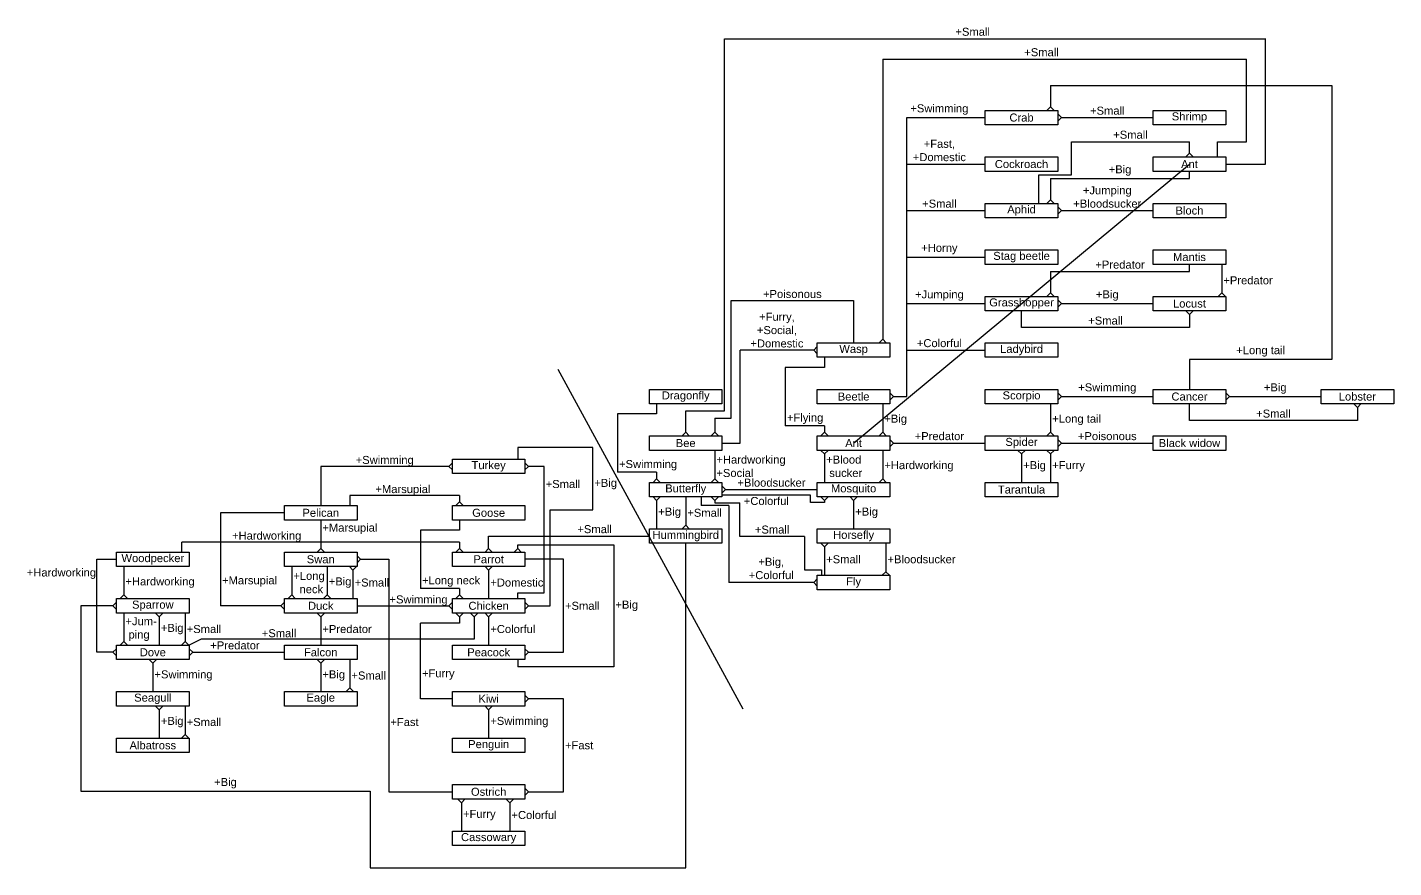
# Model space of a CAD drawing. Header units: millimetres. Extents: x 1066 to 3127, y 223 to 2380.
# Drawn here: x 2700.4 to 3127.4, y 2117.4 to 2379.9 of the extents above; entities that cross this region are included whole.
import ezdxf

# ---------------------------------------------------------------- set-up
doc = ezdxf.new("R2010")
doc.units = ezdxf.units.MM
doc.styles.get("Standard").update_dxf_attribs({"font": 'arial.ttf'})

msp = doc.modelspace()

# ---------------------------------------------------------------- linework, layer by layer
at = {"color": 4}
for p, q in [((2918.3, 2260.13), (2918.3, 2376.35)), ((2967.71, 2369.96), (2967.71, 2282.49)), ((2920.34, 2257.88), (2920.34, 2294.55)), ((2920.34, 2294.55), (2958.63, 2294.55)), ((2958.63, 2294.55), (2958.63, 2281.36)), ((2947.29, 2280.23), (2946.16, 2279.1)), ((2967.71, 2282.49), (2966.58, 2281.36)), ((2968.84, 2281.36), (2967.71, 2282.49)), ((2946.16, 2279.1), (2923.18, 2279.1)), ((2923.18, 2250.05), (2923.18, 2279.1)), ((2946.16, 2279.1), (2947.29, 2277.97)), ((2949.55, 2276.84), (2949.55, 2273.69)), ((2937.29, 2273.69), (2937.29, 2255.46)), ((2949.55, 2273.69), (2937.29, 2273.69)), ((2884.81, 2259.17), (2884.81, 2240.94)), ((2897.08, 2259.17), (2884.81, 2259.17)), ((2897.08, 2262.31), (2897.08, 2259.17)), ((2906.16, 2253.45), (2906.16, 2260.13)), ((2906.16, 2260.13), (2918.3, 2260.13)), ((2915.24, 2257.88), (2915.24, 2253.45)), ((2915.24, 2257.88), (2920.34, 2257.88)), ((2949.55, 2255.46), (2937.29, 2255.46)), ((2949.55, 2255.46), (2949.55, 2253.45)), ((2906.16, 2253.45), (2905.03, 2252.31)), ((2907.29, 2252.31), (2906.16, 2253.45)), ((2915.24, 2253.45), (2914.11, 2252.31)), ((2916.37, 2252.31), (2915.24, 2253.45)), ((2948.42, 2252.31), (2949.55, 2253.45)), ((2949.55, 2253.45), (2950.68, 2252.31)), ((2877.09, 2248.68), (2853.66, 2248.68)), ((2853.66, 2248.68), (2853.66, 2245.05)), ((2877.09, 2229.19), (2877.09, 2248.68)), ((2915.24, 2247.79), (2915.24, 2238.92)), ((2917.5, 2250.05), (2923.18, 2250.05)), ((2948.42, 2247.79), (2949.55, 2246.66)), ((2949.55, 2246.66), (2950.68, 2247.79)), ((2949.55, 2246.66), (2949.55, 2237.79)), ((2967.71, 2247.79), (2967.71, 2238.92)), ((2832.11, 2242.79), (2792.11, 2242.79)), ((2792.11, 2242.79), (2792.11, 2230.53)), ((2833.24, 2243.92), (2832.11, 2242.79)), ((2832.11, 2242.79), (2833.24, 2241.66)), ((2857.06, 2242.79), (2855.93, 2243.92)), ((2855.93, 2241.66), (2857.06, 2242.79)), ((2861.89, 2242.79), (2857.06, 2242.79)), ((2861.89, 2203.3), (2861.89, 2242.79)), ((2897.08, 2240.94), (2884.81, 2240.94)), ((2895.94, 2237.79), (2897.08, 2238.92)), ((2897.08, 2240.94), (2897.08, 2238.92)), ((2897.08, 2238.92), (2898.21, 2237.79)), ((2915.24, 2238.92), (2914.11, 2237.79)), ((2916.37, 2237.79), (2915.24, 2238.92)), ((2967.71, 2238.92), (2966.58, 2237.79)), ((2968.84, 2237.79), (2967.71, 2238.92)), ((2835.5, 2233.68), (2801.19, 2233.68)), ((2801.19, 2233.68), (2801.19, 2230.53)), ((2835.5, 2233.68), (2835.5, 2231.66)), ((2895.94, 2233.27), (2897.08, 2232.14)), ((2897.08, 2232.14), (2898.21, 2233.27)), ((2906.16, 2233.27), (2906.16, 2224.4)), ((2910.99, 2233.27), (2910.99, 2230.52)), ((2914.11, 2233.27), (2915.24, 2232.14)), ((2915.24, 2232.14), (2916.37, 2233.27)), ((2918.63, 2235.53), (2917.5, 2236.66)), ((2917.5, 2234.4), (2918.63, 2235.53)), ((2945.19, 2233.76), (2917.5, 2233.76)), ((2918.63, 2235.53), (2947.29, 2235.53)), ((2945.19, 2231.51), (2945.19, 2233.76)), ((2948.42, 2233.27), (2949.55, 2232.14)), ((2949.55, 2232.14), (2950.68, 2233.27)), ((2957.5, 2233.27), (2958.63, 2232.14)), ((2958.63, 2232.14), (2959.76, 2233.27)), ((2834.37, 2230.53), (2835.5, 2231.66)), ((2835.5, 2231.66), (2836.63, 2230.53)), ((2863.79, 2199.22), (2863.79, 2229.19)), ((2863.79, 2229.19), (2877.09, 2229.19)), ((2897.08, 2232.14), (2897.08, 2223.27)), ((2919.63, 2230.52), (2910.99, 2230.52)), ((2915.24, 2232.14), (2915.24, 2231.37)), ((2915.24, 2231.37), (2923.04, 2231.37)), ((2919.63, 2230.52), (2919.63, 2206.48)), ((2923.04, 2220.91), (2923.04, 2231.37)), ((2949.55, 2231.51), (2945.19, 2231.51)), ((2949.55, 2232.14), (2949.55, 2231.51)), ((2958.63, 2232.14), (2958.63, 2223.27)), ((2780.77, 2228.27), (2760.77, 2228.27)), ((2760.77, 2228.27), (2760.77, 2199.22)), ((2792.11, 2226.01), (2792.11, 2217.14)), ((2835.5, 2226.01), (2835.5, 2222.86)), ((2823.24, 2222.86), (2823.24, 2204.63)), ((2835.5, 2222.86), (2823.24, 2222.86)), ((2844.58, 2217.14), (2844.58, 2221.01)), ((2844.58, 2221.01), (2894.81, 2221.01)), ((2906.16, 2224.4), (2905.03, 2223.27)), ((2907.29, 2223.27), (2906.16, 2224.4)), ((2943.28, 2220.91), (2923.04, 2220.91)), ((2943.28, 2220.91), (2943.28, 2210.45)), ((2835.5, 2219.15), (2748.72, 2219.15)), ((2748.72, 2216.01), (2748.72, 2219.15)), ((2792.11, 2217.14), (2790.98, 2216.01)), ((2793.24, 2216.01), (2792.11, 2217.14)), ((2834.37, 2216.01), (2835.5, 2217.14)), ((2835.5, 2219.15), (2835.5, 2217.14)), ((2835.5, 2217.14), (2836.63, 2216.01)), ((2843.45, 2216.01), (2844.58, 2217.14)), ((2844.58, 2217.14), (2845.71, 2216.01)), ((2853.66, 2217.14), (2852.53, 2216.01)), ((2853.66, 2218.27), (2883.66, 2218.27)), ((2854.79, 2216.01), (2853.66, 2217.14)), ((2883.66, 2218.27), (2883.66, 2180.18)), ((2906.16, 2117.44), (2906.16, 2218.75)), ((2948.42, 2218.75), (2949.55, 2217.61)), ((2949.55, 2217.61), (2950.68, 2218.75)), ((2949.55, 2217.61), (2949.55, 2208.75)), ((2968.71, 2218.75), (2968.71, 2209.88)), ((2722.13, 2184.7), (2722.13, 2213.75)), ((2722.13, 2213.75), (2728.29, 2213.75)), ((2804.58, 2213.75), (2803.45, 2214.88)), ((2803.45, 2212.61), (2804.58, 2213.75)), ((2804.58, 2213.75), (2813.34, 2213.75)), ((2813.34, 2213.75), (2813.34, 2141.13)), ((2867.93, 2213.75), (2855.93, 2213.75)), ((2867.93, 2184.7), (2867.93, 2213.75)), ((2730.56, 2211.48), (2730.56, 2202.61)), ((2783.03, 2211.48), (2783.03, 2202.61)), ((2794.11, 2211.48), (2794.11, 2202.61)), ((2801.06, 2211.48), (2802.19, 2210.35)), ((2802.19, 2210.35), (2803.32, 2211.48)), ((2802.19, 2210.35), (2802.19, 2201.48)), ((2843.45, 2211.48), (2844.58, 2210.35)), ((2844.58, 2210.35), (2845.71, 2211.48)), ((2844.58, 2210.35), (2844.58, 2201.48)), ((2943.28, 2210.45), (2948.62, 2210.45)), ((2947.29, 2207.61), (2946.16, 2206.48)), ((2948.62, 2210.45), (2948.62, 2208.75)), ((2968.71, 2209.88), (2967.58, 2208.75)), ((2969.84, 2208.75), (2968.71, 2209.88)), ((2835.5, 2204.63), (2823.24, 2204.63)), ((2835.5, 2204.63), (2835.5, 2202.61)), ((2853.66, 2201.48), (2853.66, 2203.3)), ((2853.66, 2203.3), (2861.89, 2203.3)), ((2946.16, 2206.48), (2919.63, 2206.48)), ((2946.16, 2206.48), (2947.29, 2205.35)), ((2727.16, 2199.22), (2717.09, 2199.22)), ((2717.09, 2199.22), (2717.09, 2141.31)), ((2728.29, 2200.35), (2727.16, 2199.22)), ((2727.16, 2199.22), (2728.29, 2198.09)), ((2730.56, 2202.61), (2729.42, 2201.48)), ((2731.69, 2201.48), (2730.56, 2202.61)), ((2779.64, 2199.22), (2760.77, 2199.22)), ((2780.77, 2200.35), (2779.64, 2199.22)), ((2779.64, 2199.22), (2780.77, 2198.09)), ((2783.03, 2202.61), (2781.9, 2201.48)), ((2784.16, 2201.48), (2783.03, 2202.61)), ((2794.11, 2202.61), (2792.98, 2201.48)), ((2795.24, 2201.48), (2794.11, 2202.61)), ((2803.45, 2199.22), (2832.11, 2199.22)), ((2833.24, 2200.35), (2832.11, 2199.22)), ((2832.11, 2199.22), (2833.24, 2198.09)), ((2834.37, 2201.48), (2835.5, 2202.61)), ((2835.5, 2202.61), (2836.63, 2201.48)), ((2857.06, 2199.22), (2855.93, 2200.35)), ((2855.93, 2198.09), (2857.06, 2199.22)), ((2857.06, 2199.22), (2863.79, 2199.22)), ((2730.56, 2196.96), (2730.56, 2188.09)), ((2740.51, 2196.96), (2741.64, 2195.83)), ((2741.64, 2195.83), (2742.77, 2196.96)), ((2741.64, 2195.83), (2741.64, 2186.96)), ((2749.72, 2196.96), (2749.72, 2188.09)), ((2790.98, 2196.96), (2792.11, 2195.83)), ((2792.11, 2195.83), (2793.24, 2196.96)), ((2792.11, 2195.83), (2792.11, 2186.96)), ((2834.37, 2196.96), (2835.5, 2195.83)), ((2835.5, 2195.83), (2836.63, 2196.96)), ((2835.5, 2195.83), (2835.5, 2193.81)), ((2838.94, 2196.96), (2840.07, 2195.83)), ((2840.07, 2195.83), (2841.2, 2196.96)), ((2840.07, 2195.83), (2840.07, 2188.84)), ((2843.45, 2196.96), (2844.58, 2195.83)), ((2844.58, 2195.83), (2845.71, 2196.96)), ((2844.58, 2195.83), (2844.58, 2186.96)), ((2823.24, 2170.18), (2823.24, 2193.81)), ((2835.5, 2193.81), (2823.24, 2193.81)), ((2730.56, 2188.09), (2729.42, 2186.96)), ((2731.69, 2186.96), (2730.56, 2188.09)), ((2749.72, 2188.09), (2748.59, 2186.96)), ((2750.85, 2186.96), (2749.72, 2188.09)), ((2754.79, 2188.84), (2750.98, 2186.96)), ((2840.07, 2188.84), (2754.79, 2188.84)), ((2727.16, 2184.7), (2722.13, 2184.7)), ((2728.29, 2185.83), (2727.16, 2184.7)), ((2727.16, 2184.7), (2728.29, 2183.57)), ((2738.51, 2182.44), (2739.64, 2181.31)), ((2739.64, 2181.31), (2740.77, 2182.44)), ((2752.11, 2184.7), (2750.98, 2185.83)), ((2750.98, 2183.57), (2752.11, 2184.7)), ((2752.11, 2184.7), (2780.77, 2184.7)), ((2790.98, 2182.44), (2792.11, 2181.31)), ((2792.11, 2181.31), (2793.24, 2182.44)), ((2801.19, 2182.44), (2801.19, 2173.57)), ((2853.66, 2182.44), (2853.66, 2180.18)), ((2857.06, 2184.7), (2855.93, 2185.83)), ((2855.93, 2183.57), (2857.06, 2184.7)), ((2857.06, 2184.7), (2867.93, 2184.7)), ((2739.64, 2181.31), (2739.64, 2172.44)), ((2792.11, 2181.31), (2792.11, 2172.44)), ((2883.66, 2180.18), (2853.66, 2180.18)), ((2801.19, 2173.57), (2800.06, 2172.44)), ((2802.32, 2172.44), (2801.19, 2173.57)), ((2833.24, 2170.18), (2823.24, 2170.18)), ((2857.06, 2170.18), (2855.93, 2171.31)), ((2855.93, 2169.05), (2857.06, 2170.18)), ((2867.93, 2170.18), (2857.06, 2170.18)), ((2867.93, 2141.13), (2867.93, 2170.18)), ((2740.51, 2167.91), (2741.64, 2166.78)), ((2741.64, 2166.78), (2742.77, 2167.91)), ((2741.64, 2166.78), (2741.64, 2157.91)), ((2749.72, 2167.91), (2749.72, 2159.05)), ((2843.45, 2167.91), (2844.58, 2166.78)), ((2844.58, 2166.78), (2845.71, 2167.91)), ((2844.58, 2166.78), (2844.58, 2157.91)), ((2749.72, 2159.05), (2748.59, 2157.91)), ((2750.85, 2157.91), (2749.72, 2159.05)), ((2717.09, 2141.31), (2807.6, 2141.31)), ((2807.6, 2141.31), (2807.6, 2117.44)), ((2813.34, 2141.13), (2833.24, 2141.13)), ((2857.06, 2141.13), (2855.93, 2142.26)), ((2855.93, 2140), (2857.06, 2141.13)), ((2857.06, 2141.13), (2867.93, 2141.13)), ((2834.93, 2138.87), (2836.06, 2137.74)), ((2836.06, 2137.74), (2837.19, 2138.87)), ((2836.06, 2137.74), (2836.06, 2128.87)), ((2850.08, 2138.87), (2851.21, 2137.74)), ((2851.21, 2137.74), (2852.34, 2138.87)), ((2851.21, 2137.74), (2851.21, 2128.87)), ((2807.6, 2117.44), (2906.16, 2117.44))]:
    msp.add_line(p, q, dxfattribs=at)
for p, q in [((2918.3, 2376.35), (3087.33, 2376.35)), ((3087.33, 2337.19), (3087.33, 2376.39)), ((2967.71, 2369.96), (3081.43, 2369.96)), ((3081.43, 2344.17), (3081.43, 2369.96)), ((3020.18, 2361.72), (3020.18, 2355.11)), ((3020.18, 2361.72), (3108.06, 2361.72)), ((3108.06, 2361.72), (3108.06, 2276.18)), ((3020.18, 2355.11), (3019.05, 2353.98)), ((3021.31, 2353.98), (3020.18, 2355.11)), ((3023.58, 2351.72), (3022.45, 2352.85)), ((2975.25, 2351.72), (2999.76, 2351.72)), ((2975.25, 2264.58), (2975.25, 2351.72)), ((3022.45, 2350.58), (3023.58, 2351.72)), ((3023.58, 2351.72), (3052.23, 2351.72)), ((3026.73, 2333.8), (3026.73, 2344.19)), ((3026.73, 2344.19), (3063.58, 2344.19)), ((3063.58, 2340.58), (3063.58, 2344.19)), ((3072.37, 2344.17), (3081.43, 2344.17)), ((3072.37, 2339.45), (3072.37, 2344.17)), ((3063.58, 2340.58), (3062.44, 2339.45)), ((3064.71, 2339.45), (3063.58, 2340.58)), ((2958.63, 2250.05), (3063.58, 2337.19)), ((2975.25, 2337.19), (2999.76, 2337.19)), ((3074.92, 2337.19), (3087.33, 2337.19)), ((3016.47, 2324.93), (3016.47, 2333.8)), ((3016.47, 2333.8), (3026.73, 2333.8)), ((3020.18, 2332.67), (3020.18, 2326.06)), ((3020.18, 2332.67), (3063.58, 2332.67)), ((3063.58, 2332.67), (3063.58, 2334.93)), ((3020.18, 2326.06), (3019.05, 2324.93)), ((3021.31, 2324.93), (3020.18, 2326.06)), ((3023.58, 2322.67), (3022.45, 2323.8)), ((2975.25, 2322.67), (2999.76, 2322.67)), ((3022.45, 2321.54), (3023.58, 2322.67)), ((3023.58, 2322.67), (3052.23, 2322.67)), ((2975.25, 2308.15), (2999.76, 2308.15)), ((3063.58, 2303.62), (3063.58, 2305.88)), ((3073.66, 2305.88), (3073.66, 2297.02)), ((3020.18, 2303.62), (3020.18, 2297.02)), ((3020.18, 2303.62), (3063.58, 2303.62)), ((2975.25, 2293.62), (2999.76, 2293.62)), ((3020.18, 2297.02), (3019.05, 2295.88)), ((3021.31, 2295.88), (3020.18, 2297.02)), ((3023.58, 2293.62), (3022.45, 2294.75)), ((3022.45, 2292.49), (3023.58, 2293.62)), ((3023.58, 2293.62), (3052.23, 2293.62)), ((3073.66, 2297.02), (3072.53, 2295.88)), ((3074.79, 2295.88), (3073.66, 2297.02)), ((3011.1, 2286.14), (3011.1, 2291.36)), ((3062.44, 2291.36), (3063.58, 2290.23)), ((3063.58, 2290.23), (3064.71, 2291.36)), ((3063.58, 2290.23), (3063.58, 2286.14)), ((3063.58, 2286.14), (3011.1, 2286.14)), ((2975.25, 2279.1), (2999.76, 2279.1)), ((3108.06, 2276.18), (3063.58, 2276.18)), ((3063.58, 2276.18), (3063.58, 2266.84)), ((2866.21, 2273.1), (2924.04, 2167.08)), ((2971.1, 2264.58), (2969.97, 2265.71)), ((2969.97, 2263.45), (2971.1, 2264.58)), ((2971.1, 2264.58), (2975.25, 2264.58)), ((3023.58, 2264.58), (3022.45, 2265.71)), ((3022.45, 2263.45), (3023.58, 2264.58)), ((3023.58, 2264.58), (3052.23, 2264.58)), ((3076.05, 2264.58), (3074.92, 2265.71)), ((3074.92, 2263.45), (3076.05, 2264.58)), ((3076.05, 2264.58), (3104.71, 2264.58)), ((2967.71, 2262.31), (2967.71, 2253.45)), ((3020.18, 2262.31), (3020.18, 2253.45)), ((3063.58, 2257.1), (3063.58, 2262.31)), ((3114.92, 2262.31), (3116.05, 2261.18)), ((3116.05, 2261.18), (3117.18, 2262.31)), ((3116.05, 2261.18), (3116.05, 2257.1)), ((3116.05, 2257.1), (3063.58, 2257.1)), ((2967.71, 2253.45), (2966.58, 2252.31)), ((2968.84, 2252.31), (2967.71, 2253.45)), ((2971.1, 2250.05), (2969.97, 2251.18)), ((3020.18, 2253.45), (3019.05, 2252.31)), ((3021.31, 2252.31), (3020.18, 2253.45)), ((3023.58, 2250.05), (3022.45, 2251.18)), ((2969.97, 2248.92), (2971.1, 2250.05)), ((2971.1, 2250.05), (2999.76, 2250.05)), ((3009.97, 2247.79), (3011.1, 2246.66)), ((3011.1, 2246.66), (3012.23, 2247.79)), ((3011.1, 2246.66), (3011.1, 2237.79)), ((3019.05, 2247.79), (3020.18, 2246.66)), ((3020.18, 2246.66), (3021.31, 2247.79)), ((3020.18, 2246.66), (3020.18, 2237.79)), ((3022.45, 2248.92), (3023.58, 2250.05)), ((3023.58, 2250.05), (3052.23, 2250.05)), ((2853.66, 2217.14), (2853.66, 2218.27))]:
    msp.add_line(p, q)
for points in [[(2999.76, 2353.98), (3022.45, 2353.98), (3022.45, 2349.45), (2999.76, 2349.45)], [(3052.23, 2353.98), (3074.92, 2353.98), (3074.92, 2349.45), (3052.23, 2349.45)], [(2999.76, 2339.45), (3022.45, 2339.45), (3022.45, 2334.93), (2999.76, 2334.93)], [(3052.23, 2339.45), (3074.92, 2339.45), (3074.92, 2334.93), (3052.23, 2334.93)], [(2999.76, 2324.93), (3022.45, 2324.93), (3022.45, 2320.41), (2999.76, 2320.41)], [(3052.23, 2324.93), (3074.92, 2324.93), (3074.92, 2320.41), (3052.23, 2320.41)], [(2999.76, 2310.41), (3022.45, 2310.41), (3022.45, 2305.88), (2999.76, 2305.88)], [(3052.23, 2310.41), (3074.92, 2310.41), (3074.92, 2305.88), (3052.23, 2305.88)], [(2999.76, 2295.88), (3022.45, 2295.88), (3022.45, 2291.36), (2999.76, 2291.36)], [(3052.23, 2295.88), (3074.92, 2295.88), (3074.92, 2291.36), (3052.23, 2291.36)], [(2999.76, 2281.36), (3022.45, 2281.36), (3022.45, 2276.84), (2999.76, 2276.84)], [(2947.29, 2266.84), (2969.97, 2266.84), (2969.97, 2262.31), (2947.29, 2262.31)], [(2999.76, 2266.84), (3022.45, 2266.84), (3022.45, 2262.31), (2999.76, 2262.31)], [(3052.23, 2266.84), (3074.92, 2266.84), (3074.92, 2262.31), (3052.23, 2262.31)], [(3104.71, 2266.84), (3127.39, 2266.84), (3127.39, 2262.31), (3104.71, 2262.31)], [(2947.29, 2252.31), (2969.97, 2252.31), (2969.97, 2247.79), (2947.29, 2247.79)], [(2999.76, 2252.31), (3022.45, 2252.31), (3022.45, 2247.79), (2999.76, 2247.79)], [(3052.23, 2252.31), (3074.92, 2252.31), (3074.92, 2247.79), (3052.23, 2247.79)], [(2999.76, 2237.79), (3022.45, 2237.79), (3022.45, 2233.27), (2999.76, 2233.27)], [(2894.81, 2223.27), (2917.5, 2223.27), (2917.5, 2218.75), (2894.81, 2218.75)]]:
    msp.add_lwpolyline(points, close=True)
for points in [[(2947.29, 2281.36), (2969.97, 2281.36), (2969.97, 2276.84), (2947.29, 2276.84)], [(2894.81, 2266.84), (2917.5, 2266.84), (2917.5, 2262.31), (2894.81, 2262.31)], [(2894.81, 2252.31), (2917.5, 2252.31), (2917.5, 2247.79), (2894.81, 2247.79)], [(2833.24, 2245.05), (2855.93, 2245.05), (2855.93, 2240.53), (2833.24, 2240.53)], [(2894.81, 2237.79), (2917.5, 2237.79), (2917.5, 2233.27), (2894.81, 2233.27)], [(2947.29, 2237.79), (2969.97, 2237.79), (2969.97, 2233.27), (2947.29, 2233.27)], [(2780.77, 2230.53), (2803.45, 2230.53), (2803.45, 2226.01), (2780.77, 2226.01)], [(2833.24, 2230.53), (2855.93, 2230.53), (2855.93, 2226.01), (2833.24, 2226.01)], [(2947.29, 2223.27), (2969.97, 2223.27), (2969.97, 2218.75), (2947.29, 2218.75)], [(2728.29, 2216.01), (2750.98, 2216.01), (2750.98, 2211.48), (2728.29, 2211.48)], [(2780.77, 2216.01), (2803.45, 2216.01), (2803.45, 2211.48), (2780.77, 2211.48)], [(2833.24, 2216.01), (2855.93, 2216.01), (2855.93, 2211.48), (2833.24, 2211.48)], [(2947.29, 2208.75), (2969.97, 2208.75), (2969.97, 2204.22), (2947.29, 2204.22)], [(2728.29, 2201.48), (2750.98, 2201.48), (2750.98, 2196.96), (2728.29, 2196.96)], [(2780.77, 2201.48), (2803.45, 2201.48), (2803.45, 2196.96), (2780.77, 2196.96)], [(2833.24, 2201.48), (2855.93, 2201.48), (2855.93, 2196.96), (2833.24, 2196.96)], [(2728.29, 2186.96), (2750.98, 2186.96), (2750.98, 2182.44), (2728.29, 2182.44)], [(2780.77, 2186.96), (2803.45, 2186.96), (2803.45, 2182.44), (2780.77, 2182.44)], [(2833.24, 2186.96), (2855.93, 2186.96), (2855.93, 2182.44), (2833.24, 2182.44)], [(2728.29, 2172.44), (2750.98, 2172.44), (2750.98, 2167.91), (2728.29, 2167.91)], [(2780.77, 2172.44), (2803.45, 2172.44), (2803.45, 2167.91), (2780.77, 2167.91)], [(2833.24, 2172.44), (2855.93, 2172.44), (2855.93, 2167.91), (2833.24, 2167.91)], [(2728.29, 2157.91), (2750.98, 2157.91), (2750.98, 2153.39), (2728.29, 2153.39)], [(2833.24, 2157.91), (2855.93, 2157.91), (2855.93, 2153.39), (2833.24, 2153.39)], [(2833.24, 2143.39), (2855.93, 2143.39), (2855.93, 2138.87), (2833.24, 2138.87)], [(2833.24, 2128.87), (2855.93, 2128.87), (2855.93, 2124.35), (2833.24, 2124.35)]]:
    msp.add_lwpolyline(points, close=True, dxfattribs=at)

# ---------------------------------------------------------------- texts
at = {"char_height": 2.5, "width": 22.686}
for s, insert, attachment_point in [('+Small', (2995.83, 2377.24), 8), ('+Small', (3017.34, 2370.85), 8), ('+Swimming', (2985.43, 2352.6), 8), ('Crab', (3011.1, 2351.72), 5), ('+Small', (3037.9, 2352.6), 8), ('Shrimp', (3063.58, 2351.72), 5), ('+Fast,^J+Domestic', (2985.43, 2338.08), 8), ('+Small', (3045.15, 2345.08), 8), ('Cockroach', (3011.1, 2337.19), 5), ('+Big', (3041.88, 2333.56), 8), ('Ant', (3063.58, 2337.19), 5), ('+Jumping\\P+Bloodsucker', (3037.9, 2323.56), 8), ('+Small', (2985.43, 2323.56), 8), ('Aphid', (3011.1, 2322.67), 5), ('Bloch', (3063.58, 2322.67), 5), ('+Horny', (2985.43, 2309.03), 8), ('Stag beetle', (3011.1, 2308.15), 5), ('+Predator', (3041.88, 2304.51), 8), ('Mantis', (3063.58, 2308.15), 5), ('+Predator', (3074.17, 2300.88), 4), ('+Jumping', (2985.43, 2294.51), 8), ('+Big', (3037.9, 2294.51), 8), ('Grasshopper', (3011.1, 2293.62), 5), ('Locust', (3063.58, 2293.62), 5), ('+Small', (3037.34, 2287.03), 8), ('+Colorful', (2985.43, 2279.99), 8), ('Ladybird', (3011.1, 2279.1), 5), ('+Long tail', (3085.82, 2277.07), 8), ('+Swimming', (3037.9, 2265.46), 8), ('+Big', (3090.38, 2265.46), 8), ('Beetle', (2958.63, 2264.58), 5), ('Scorpio', (3011.1, 2264.58), 5), ('Cancer', (3063.58, 2264.58), 5), ('Lobster', (3116.05, 2264.58), 5), ('+Big', (2968.22, 2257.31), 4), ('+Long tail', (3020.7, 2257.31), 4), ('+Small', (3089.81, 2257.98), 8), ('Ant', (2958.63, 2250.05), 5), ('+Predator', (2985.43, 2250.94), 8), ('Spider', (3011.1, 2250.05), 5), ('+Poisonous', (3037.9, 2250.94), 8), ('Black widow', (3063.58, 2250.05), 5), ('+Big', (3011.62, 2242.79), 4), ('+Furry', (3020.7, 2242.79), 4), ('Tarantula', (3011.1, 2235.53), 5)]:
    msp.add_mtext(s, dxfattribs=dict(at, insert=insert, attachment_point=attachment_point))
at = {"color": 4, "char_height": 2.5, "width": 22.686}
for s, insert, attachment_point in [('+Poisonous', (2939.49, 2295.34), 8), ('+Furry,\\P+Social,^J+Domestic', (2934.67, 2279.89), 8), ('Wasp', (2958.63, 2279.1), 5), ('Dragonfly', (2906.16, 2264.58), 5), ('+Flying', (2937.8, 2257.65), 4), ('Bee', (2906.16, 2250.05), 5), ('+Swimming', (2812.11, 2242.79), 8), ('+Hardworking\\P+Social', (2915.75, 2242.79), 4), ('+Blood\\P sucker', (2950.06, 2242.79), 4), ('Turkey', (2844.58, 2242.79), 5), ('+Swimming', (2885.33, 2243.13), 4), ('+Hardworking', (2968.22, 2242.79), 4), ('+Small', (2862.41, 2237.25), 4), ('+Big', (2877.6, 2237.25), 4), ('+Bloodsucker', (2932.96, 2236.42), 8), ('+Marsupial', (2817.78, 2233.68), 8), ('Butterfly', (2906.16, 2235.53), 5), ('+Colorful', (2931.35, 2230.69), 8), ('Mosquito', (2958.63, 2235.53), 5), ('Pelican', (2792.11, 2228.27), 5), ('Goose', (2844.58, 2228.27), 5), ('+Big', (2897.59, 2228.27), 4), ('+Small', (2906.67, 2228.27), 4), ('+Big', (2959.14, 2228.27), 4), ('+Marsupial', (2792.62, 2223.27), 4), ('+Small', (2877.7, 2221.89), 8), ('+Hardworking', (2775.21, 2219.15), 8), ('Hummingbird', (2906.16, 2221.01), 5), ('+Small', (2933.16, 2221.76), 8), ('Horsefly', (2958.63, 2221.01), 5), ('Woodpecker', (2739.64, 2213.75), 5), ('Swan', (2792.11, 2213.75), 5), ('Parrot', (2844.58, 2213.75), 5), ('+Big, \\P+Colorful', (2932.89, 2207.53), 8), ('+Small', (2950.06, 2213.75), 4), ('+Bloodsucker', (2969.22, 2213.75), 4), ('+Hardworking', (2700.25, 2209.26), 4), ('+Hardworking', (2731.07, 2206.48), 4), ('+Marsupial', (2761.28, 2206.82), 4), ('+Long\\P  neck', (2783.54, 2206.48), 4), ('+Big', (2794.62, 2206.48), 4), ('+Small', (2802.71, 2206.48), 4), ('+Long neck', (2823.75, 2206.82), 4), ('+Domestic', (2845.1, 2206.48), 4), ('Fly', (2958.63, 2206.48), 5), ('Sparrow', (2739.64, 2199.22), 5), ('Duck', (2792.11, 2199.22), 5), ('+Swimming', (2822.67, 2199.22), 8), ('Chicken', (2844.58, 2199.22), 5), ('+Small', (2868.44, 2199.22), 4), ('+Big', (2884.18, 2199.22), 4), ('+Jum-\\P ping', (2731.07, 2191.96), 4), ('+Big', (2742.15, 2191.96), 4), ('+Small', (2750.23, 2191.96), 4), ('+Small', (2773.69, 2190.65), 4), ('+Predator', (2792.62, 2191.96), 4), ('+Colorful', (2845.1, 2191.96), 4), ('+Predator', (2765.31, 2185.59), 8), ('Falcon', (2792.11, 2184.7), 5), ('Peacock', (2844.58, 2184.7), 5), ('Dove', (2739.64, 2184.7), 5), ('+Swimming', (2740.15, 2177.44), 4), ('+Big', (2792.62, 2177.44), 4), ('+Small', (2801.71, 2177.44), 4), ('+Furry', (2823.75, 2177.77), 4), ('Seagull', (2739.64, 2170.18), 5), ('Eagle', (2792.11, 2170.18), 5), ('Kiwi', (2844.58, 2170.18), 5), ('+Big', (2742.15, 2162.91), 4), ('+Small', (2750.23, 2162.91), 4), ('+Fast', (2813.86, 2162.91), 4), ('+Swimming', (2845.1, 2162.91), 4), ('Albatross', (2739.64, 2155.65), 5), ('Penguin', (2844.58, 2155.65), 5), ('+Fast', (2868.44, 2155.65), 4), ('+Big', (2762.34, 2142.2), 8), ('Ostrich', (2844.58, 2141.13), 5), ('+Furry', (2836.57, 2133.87), 4), ('+Colorful', (2851.72, 2133.87), 4), ('Cassowary', (2844.58, 2126.61), 5)]:
    msp.add_mtext(s, dxfattribs=dict(at, insert=insert, attachment_point=attachment_point))

doc.saveas('drawing.dxf')
